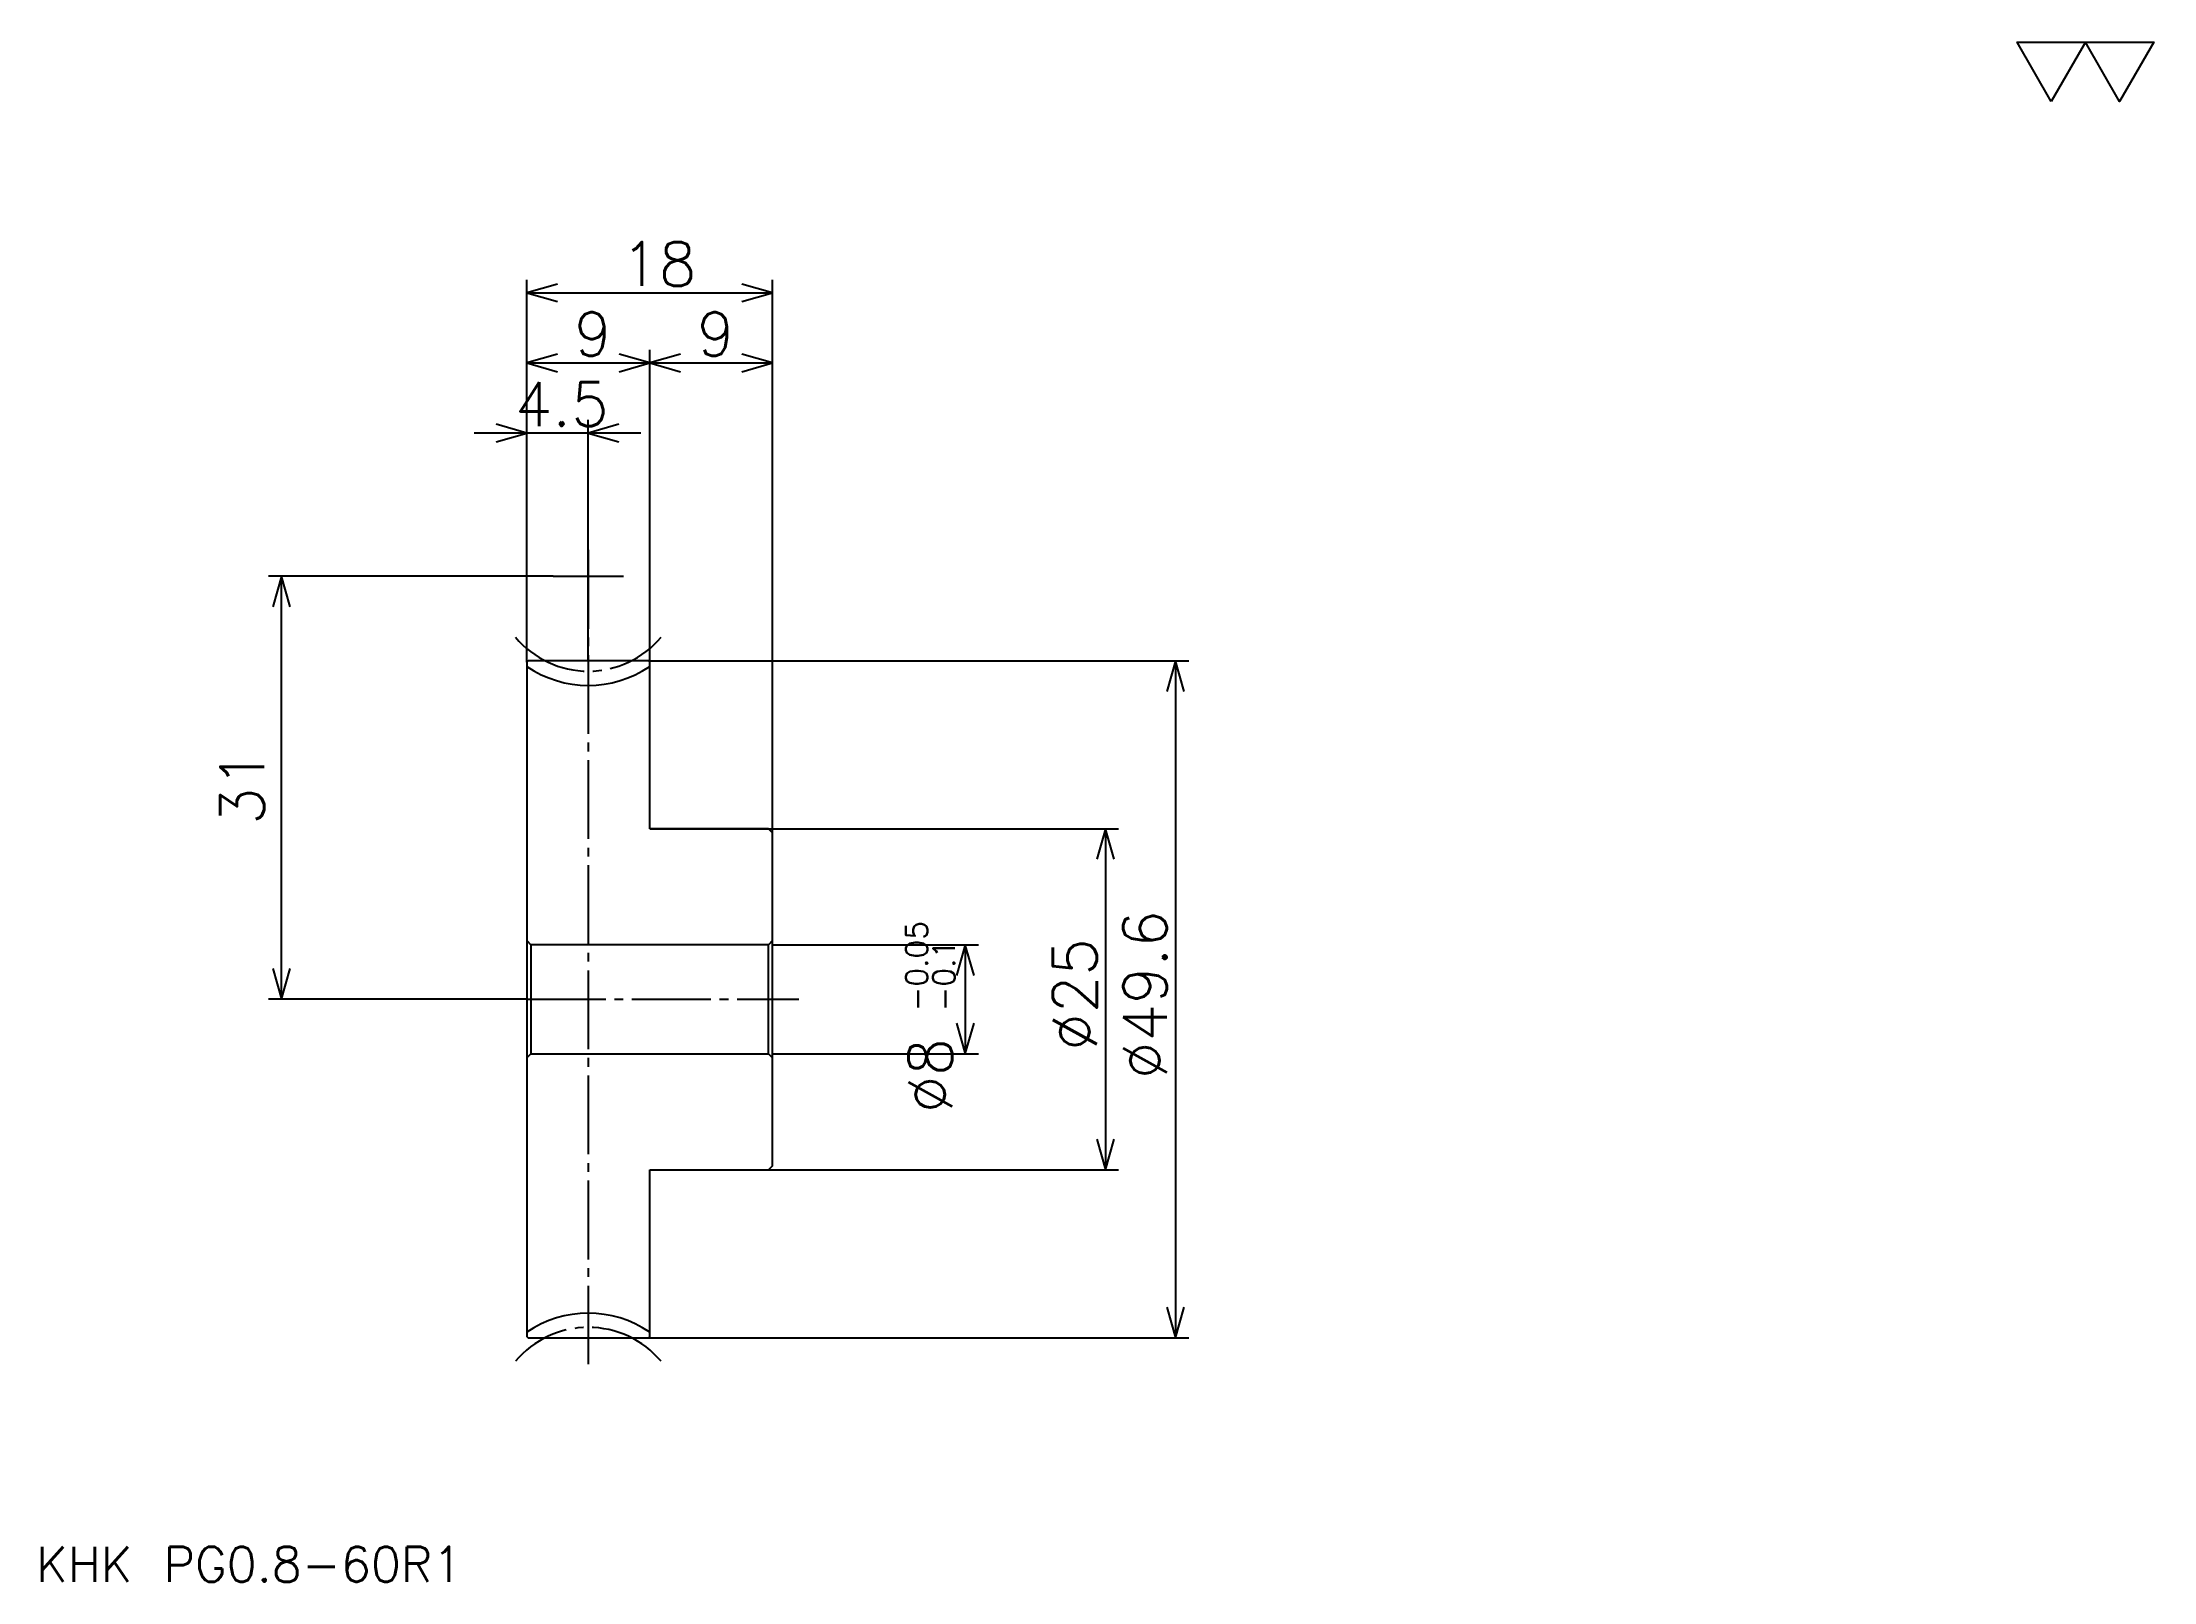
# Model space of a CAD drawing. Extents: x 7 to 162, y 7 to 120.
import ezdxf

# ---------------------------------------------------------------- set-up
doc = ezdxf.new("R2010")
doc.units = 0
doc.linetypes.add('DASHDOT', pattern=[7.701492, 5.776119, -0.641791, 0.641791, -0.641791])
doc.layers.get('0').update_dxf_attribs({"linetype": 'CONTINUOUS'})
doc.layers.add('DASHDOT', color=6, linetype='DASHDOT')
doc.styles.add('KANJI', font='TXT', dxfattribs={"bigfont": 'BIGFONT'})

msp = doc.modelspace()

# ---------------------------------------------------------------- linework, layer by layer
at = {"color": 5}
for p, q in [((42.358212, 74.538803), (42.358212, 102.456718)), ((60.358212, 74.538803), (60.358212, 102.456718)), ((42.358212, 101.494034), (60.358212, 101.494034)), ((42.358212, 96.359703), (51.358212, 96.359703)), ((51.358212, 74.538803), (51.358212, 97.322388)), ((51.358212, 96.359703), (60.358212, 96.359703)), ((46.858212, 74.538803), (46.858212, 92.188065)), ((50.708958, 91.225372), (38.507465, 91.225372)), ((44.283585, 80.738808), (23.425375, 80.738808)), ((24.388062, 49.738808), (24.388062, 80.738808)), ((42.358212, 74.438812), (42.358212, 74.538803)), ((51.258209, 74.538803), (60.358212, 74.538803)), ((51.358212, 74.438812), (51.358212, 74.538803)), ((60.358212, 74.538803), (90.843292, 74.538803)), ((60.358212, 61.938808), (60.358212, 74.538803)), ((89.8806, 74.538803), (89.8806, 24.938808)), ((51.358212, 62.238808), (60.358212, 62.238808)), ((60.358212, 62.238808), (85.708961, 62.238808)), ((84.746277, 62.238808), (84.746277, 37.238808)), ((60.358212, 53.738808), (75.440308, 53.738808)), ((74.477615, 53.738808), (74.477615, 45.738808)), ((42.358212, 49.738808), (23.425375, 49.738808)), ((60.358212, 45.738808), (75.440308, 45.738808)), ((51.358212, 37.238808), (60.358212, 37.238808)), ((60.358212, 37.238808), (85.708961, 37.238808)), ((51.258209, 24.938808), (60.358212, 24.938808)), ((60.358212, 24.938808), (90.843292, 24.938808))]:
    msp.add_line(p, q, dxfattribs=at)
at = {"color": 4}
for p, q in [((60.358212, 54.038807), (60.058212, 53.738808)), ((42.358212, 45.438808), (42.658211, 45.738808)), ((60.358212, 45.438808), (60.058212, 45.738808))]:
    msp.add_line(p, q, dxfattribs=at)
at = {"color": 7}
msp.add_lwpolyline([(154.029846, 115.522385), (151.526855, 119.860893), (161.538803, 119.860893), (159.035812, 115.522385), (156.532837, 119.860893), (154.029846, 115.522385)], dxfattribs=at)
at = {"color": 5}
for points in [[(44.604481, 102.135818), (42.358212, 101.494034), (44.604481, 100.852234)], [(58.111942, 100.852234), (60.358212, 101.494034), (58.111942, 102.135818)], [(44.604481, 97.001495), (42.358212, 96.359703), (44.604481, 95.717911)], [(49.111942, 95.717911), (51.358212, 96.359703), (49.111942, 97.001495)], [(53.604481, 97.001495), (51.358212, 96.359703), (53.604481, 95.717911)], [(58.111942, 95.717911), (60.358212, 96.359703), (58.111942, 97.001495)], [(40.111942, 90.58358), (42.358212, 91.225372), (40.111942, 91.867165)], [(49.104481, 91.867165), (46.858212, 91.225372), (49.104481, 90.58358)], [(25.029852, 78.492538), (24.388062, 80.738808), (23.746271, 78.492538)], [(90.522392, 72.292542), (89.8806, 74.538803), (89.238808, 72.292542)], [(85.388062, 59.992538), (84.746277, 62.238808), (84.104477, 59.992538)], [(75.119408, 51.492538), (74.477615, 53.738808), (73.835823, 51.492538)], [(23.746271, 51.985077), (24.388062, 49.738808), (25.029852, 51.985077)], [(73.835823, 47.985077), (74.477615, 45.738808), (75.119408, 47.985077)], [(84.104477, 39.485077), (84.746277, 37.238808), (85.388062, 39.485077)], [(89.238808, 27.185078), (89.8806, 24.938808), (90.522392, 27.185078)]]:
    msp.add_lwpolyline(points, dxfattribs=at)
at = {"color": 4}
for points in [[(46.858212, 74.538803), (42.45821, 74.538803), (42.358212, 74.438812), (42.358212, 45.438808)], [(51.358212, 62.238808), (51.358212, 74.438812), (51.258209, 74.538803), (46.858212, 74.538803)], [(51.358212, 37.238808), (60.058212, 37.238808), (60.358212, 37.538807), (60.358212, 61.938808), (60.058212, 62.238808), (51.358212, 62.238808)], [(42.358212, 54.038807), (42.658211, 53.738808), (42.658211, 45.738808), (60.058212, 45.738808), (60.058212, 53.738808), (42.658211, 53.738808)], [(42.358212, 45.438808), (42.358212, 25.038807), (42.45821, 24.938808), (46.858212, 24.938808)], [(46.858212, 24.938808), (51.258209, 24.938808), (51.358212, 25.038807), (51.358212, 37.238808)]]:
    msp.add_lwpolyline(points, dxfattribs=at)
for centre, start, end in [((46.858212, 80.738808), 235.77113197, 304.22886803), ((46.858212, 18.738808), 55.77113197, 124.22886803)]:
    msp.add_arc(centre, 8, start, end, dxfattribs=at)
at = {"layer": 'DASHDOT', "color": 7}
for p, q in [((46.858212, 82.664185), (46.858212, 23.013435)), ((44.283585, 80.738808), (49.432838, 80.738808)), ((42.358212, 49.738808), (62.283585, 49.738808))]:
    msp.add_line(p, q, dxfattribs=at)
for centre, start, end in [((46.858212, 80.738808), 220.00000449, 319.9999915), ((46.858212, 18.738808), 40.0000085, 139.99999551)]:
    msp.add_arc(centre, 6.96, start, end, dxfattribs=at)

# ---------------------------------------------------------------- texts
at = {"color": 7, "style": 'KANJI'}
for s, height, p in [('18', 3.208955, (49.272392, 102.007462)), ('9', 3.208955, (45.8153, 96.873138)), ('9', 3.208955, (54.8153, 96.873138)), ('4.5', 3.208955, (41.479481, 91.7388)), ('KHK PG0.8-60R1', 2.567164, (6.417911, 7.059701))]:
    msp.add_text(s, height=height, dxfattribs=at).set_placement(p)
for s, height, p in [('31', 3.208955, (23.104479, 62.511196)), ('%%c49.6', 3.208955, (89.238808, 43.882462)), ('0.05', 1.604478, (71.717911, 50.662136)), ('0.1', 1.604478, (73.707466, 50.662136)), ('%%c25', 3.208955, (84.104477, 45.968285)), ('-', 1.604478, (71.717911, 48.86512)), ('-', 1.604478, (73.707466, 48.86512)), ('%%c8', 3.208955, (73.514931, 41.393402))]:
    msp.add_text(s, height=height, rotation=90, dxfattribs=at).set_placement(p)

doc.saveas('drawing.dxf')
